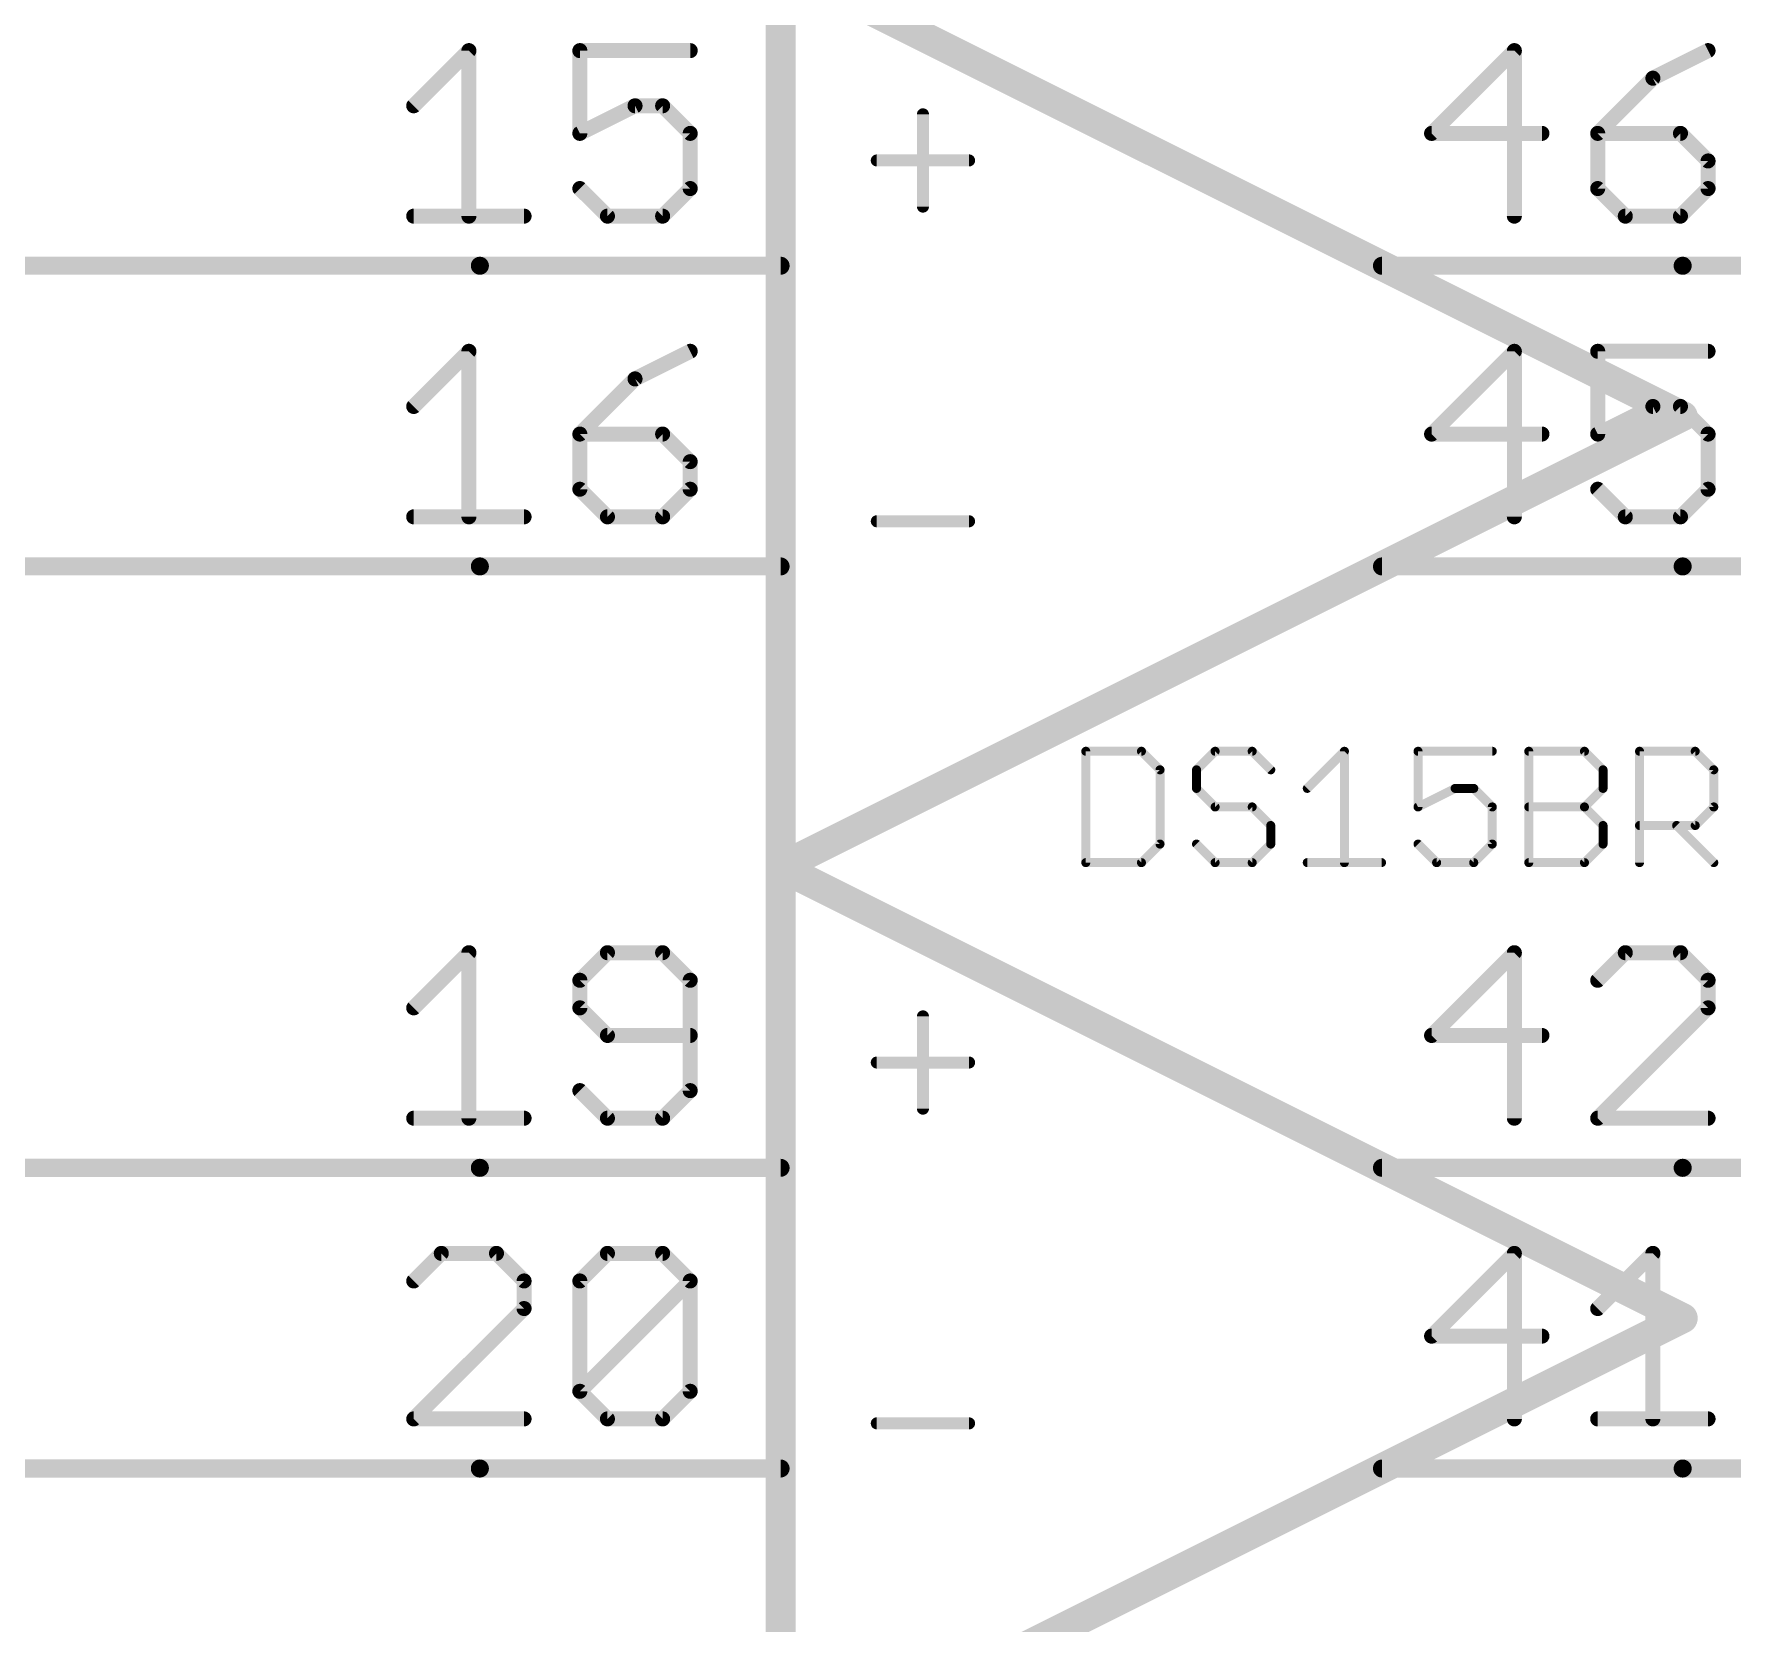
# Model space of a CAD drawing. Extents: x -72 to 265, y -97 to 216.
# Drawn here: x 8.93 to 23.28, y 72.35 to 85.78 of the extents above; entities that cross this region are included whole.
import ezdxf

# ---------------------------------------------------------------- set-up
doc = ezdxf.new("R2010")
doc.units = 0
for name, color, linetype in [('91', 94, 'CONTINUOUS'), ('94', 14, 'CONTINUOUS'), ('95', 251, 'CONTINUOUS'), ('96', 251, 'CONTINUOUS')]:
    doc.layers.add(name, color=color, linetype=linetype)

msp = doc.modelspace()

# ---------------------------------------------------------------- linework, layer by layer
at = {"layer": '91', "const_width": 0.1524}
for points in [[(5.08, 83.82), (12.7, 83.82)], [(22.86, 83.82), (35.56, 83.82)], [(12.7, 81.28), (5.08, 81.28)], [(35.56, 81.28), (22.86, 81.28)], [(5.08, 76.2), (12.7, 76.2)], [(22.86, 76.2), (35.56, 76.2)], [(12.7, 73.66), (5.08, 73.66)], [(35.56, 73.66), (22.86, 73.66)]]:
    msp.add_lwpolyline(points, dxfattribs=at)
at = {"layer": '91', "const_width": 0.0762}
for points in [[(12.7, 83.7819, 1), (12.7, 83.8581)], [(22.86, 83.8581, 1), (22.86, 83.7819)], [(12.7, 81.2419, 1), (12.7, 81.3181)], [(22.86, 81.3181, 1), (22.86, 81.2419)], [(12.7, 76.1619, 1), (12.7, 76.2381)], [(22.86, 76.2381, 1), (22.86, 76.1619)], [(12.7, 73.6219, 1), (12.7, 73.6981)], [(22.86, 73.6981, 1), (22.86, 73.6219)]]:
    msp.add_lwpolyline(points, format="xyb", dxfattribs=at)
at = {"layer": '94'}
for points, const_width in [([(15.24, 86.36), (15.24, 78.74)], 0.254), ([(22.86, 82.55), (15.24, 86.36)], 0.254), ([(12.7, 83.82), (15.24, 83.82)], 0.1524), ([(22.86, 83.82), (20.32, 83.82)], 0.1524), ([(15.24, 78.74), (22.86, 82.55)], 0.254), ([(12.7, 81.28), (15.24, 81.28)], 0.1524), ([(22.86, 81.28), (20.32, 81.28)], 0.1524), ([(15.24, 78.74), (15.24, 71.12)], 0.254), ([(22.86, 74.93), (15.24, 78.74)], 0.254), ([(12.7, 76.2), (15.24, 76.2)], 0.1524), ([(22.86, 76.2), (20.32, 76.2)], 0.1524), ([(15.24, 71.12), (22.86, 74.93)], 0.254), ([(12.7, 73.66), (15.24, 73.66)], 0.1524), ([(22.86, 73.66), (20.32, 73.66)], 0.1524)]:
    msp.add_lwpolyline(points, dxfattribs=dict(at, const_width=const_width))
for points, const_width in [([(12.7, 83.8581, 1), (12.7, 83.7819)], 0.0762), ([(15.24, 83.7819, 1), (15.24, 83.8581)], 0.0762), ([(20.32, 83.8581, 1), (20.32, 83.7819)], 0.0762), ([(22.86, 83.7819, 1), (22.86, 83.8581)], 0.0762), ([(22.8884, 82.4932, 1), (22.8316, 82.6068)], 0.127), ([(22.8316, 82.4932, 1), (22.8884, 82.6068)], 0.127), ([(12.7, 81.3181, 1), (12.7, 81.2419)], 0.0762), ([(15.24, 81.2419, 1), (15.24, 81.3181)], 0.0762), ([(20.32, 81.3181, 1), (20.32, 81.2419)], 0.0762), ([(22.86, 81.2419, 1), (22.86, 81.3181)], 0.0762), ([(15.3035, 78.74, 1), (15.1765, 78.74)], 0.127), ([(15.2684, 78.7968, 1), (15.2116, 78.6832)], 0.127), ([(15.2116, 78.7968, 1), (15.2684, 78.6832)], 0.127), ([(15.1765, 78.74, 1), (15.3035, 78.74)], 0.127), ([(12.7, 76.2381, 1), (12.7, 76.1619)], 0.0762), ([(15.24, 76.1619, 1), (15.24, 76.2381)], 0.0762), ([(20.32, 76.2381, 1), (20.32, 76.1619)], 0.0762), ([(22.86, 76.1619, 1), (22.86, 76.2381)], 0.0762), ([(22.8884, 74.8732, 1), (22.8316, 74.9868)], 0.127), ([(22.8316, 74.8732, 1), (22.8884, 74.9868)], 0.127), ([(12.7, 73.6981, 1), (12.7, 73.6219)], 0.0762), ([(15.24, 73.6219, 1), (15.24, 73.6981)], 0.0762), ([(20.32, 73.6981, 1), (20.32, 73.6219)], 0.0762), ([(22.86, 73.6219, 1), (22.86, 73.6981)], 0.0762)]:
    msp.add_lwpolyline(points, format="xyb", dxfattribs=dict(at, const_width=const_width))
at = {"layer": '95', "const_width": 0.127}
for points in [[(12.1413, 85.1712), (12.6074, 85.6373)], [(12.6074, 85.6373), (12.6074, 84.2391)], [(14.4768, 85.6373), (13.5446, 85.6373)], [(13.5446, 85.6373), (13.5446, 84.9382)], [(21.4382, 85.6373), (20.7391, 84.9382)], [(21.4382, 84.2391), (21.4382, 85.6373)], [(23.0745, 85.6373), (22.6084, 85.4043)], [(22.6084, 85.4043), (22.1424, 84.9382)], [(13.5446, 84.9382), (14.0107, 85.1712)], [(14.0107, 85.1712), (14.2437, 85.1712)], [(14.2437, 85.1712), (14.4768, 84.9382)], [(14.4768, 84.9382), (14.4768, 84.4721)], [(20.7391, 84.9382), (21.6712, 84.9382)], [(22.1424, 84.9382), (22.1424, 84.4721)], [(22.8415, 84.9382), (22.1424, 84.9382)], [(23.0745, 84.7052), (22.8415, 84.9382)], [(23.0745, 84.4721), (23.0745, 84.7052)], [(13.7777, 84.2391), (13.5446, 84.4721)], [(14.4768, 84.4721), (14.2437, 84.2391)], [(22.1424, 84.4721), (22.3754, 84.2391)], [(22.8415, 84.2391), (23.0745, 84.4721)], [(12.1413, 84.2391), (13.0735, 84.2391)], [(14.2437, 84.2391), (13.7777, 84.2391)], [(22.3754, 84.2391), (22.8415, 84.2391)], [(12.1413, 82.6312), (12.6074, 83.0973)], [(12.6074, 83.0973), (12.6074, 81.6991)], [(14.4768, 83.0973), (14.0107, 82.8643)], [(21.4382, 83.0973), (20.7391, 82.3982)], [(21.4382, 81.6991), (21.4382, 83.0973)], [(23.0745, 83.0973), (22.1424, 83.0973)], [(22.1424, 83.0973), (22.1424, 82.3982)], [(14.0107, 82.8643), (13.5446, 82.3982)], [(22.1424, 82.3982), (22.6084, 82.6312)], [(22.6084, 82.6312), (22.8415, 82.6312)], [(22.8415, 82.6312), (23.0745, 82.3982)], [(13.5446, 82.3982), (13.5446, 81.9321)], [(14.2437, 82.3982), (13.5446, 82.3982)], [(14.4768, 82.1652), (14.2437, 82.3982)], [(20.7391, 82.3982), (21.6712, 82.3982)], [(23.0745, 82.3982), (23.0745, 81.9321)], [(14.4768, 81.9321), (14.4768, 82.1652)], [(13.5446, 81.9321), (13.7777, 81.6991)], [(14.2437, 81.6991), (14.4768, 81.9321)], [(22.3754, 81.6991), (22.1424, 81.9321)], [(23.0745, 81.9321), (22.8415, 81.6991)], [(12.1413, 81.6991), (13.0735, 81.6991)], [(13.7777, 81.6991), (14.2437, 81.6991)], [(22.8415, 81.6991), (22.3754, 81.6991)], [(12.1413, 77.5512), (12.6074, 78.0173)], [(12.6074, 78.0173), (12.6074, 76.6191)], [(13.7777, 78.0173), (13.5446, 77.7843)], [(14.2437, 78.0173), (13.7777, 78.0173)], [(14.4768, 77.7843), (14.2437, 78.0173)], [(21.4382, 78.0173), (20.7391, 77.3182)], [(21.4382, 76.6191), (21.4382, 78.0173)], [(22.3754, 78.0173), (22.1424, 77.7843)], [(22.8415, 78.0173), (22.3754, 78.0173)], [(23.0745, 77.7843), (22.8415, 78.0173)], [(13.5446, 77.7843), (13.5446, 77.5512)], [(14.4768, 76.8521), (14.4768, 77.7843)], [(23.0745, 77.5512), (23.0745, 77.7843)], [(13.5446, 77.5512), (13.7777, 77.3182)], [(22.1424, 76.6191), (23.0745, 77.5512)], [(13.7777, 77.3182), (14.4768, 77.3182)], [(20.7391, 77.3182), (21.6712, 77.3182)], [(13.5446, 76.8521), (13.7777, 76.6191)], [(14.2437, 76.6191), (14.4768, 76.8521)], [(12.1413, 76.6191), (13.0735, 76.6191)], [(13.7777, 76.6191), (14.2437, 76.6191)], [(23.0745, 76.6191), (22.1424, 76.6191)], [(12.3744, 75.4773), (12.1413, 75.2443)], [(12.8404, 75.4773), (12.3744, 75.4773)], [(13.0735, 75.2443), (12.8404, 75.4773)], [(13.5446, 75.2443), (13.7777, 75.4773)], [(13.7777, 75.4773), (14.2437, 75.4773)], [(14.2437, 75.4773), (14.4768, 75.2443)], [(21.4382, 75.4773), (20.7391, 74.7782)], [(21.4382, 74.0791), (21.4382, 75.4773)], [(22.1424, 75.0112), (22.6084, 75.4773)], [(22.6084, 75.4773), (22.6084, 74.0791)], [(13.0735, 75.0112), (13.0735, 75.2443)], [(13.5446, 74.3121), (13.5446, 75.2443)], [(13.5446, 74.3121), (14.4768, 75.2443)], [(14.4768, 75.2443), (14.4768, 74.3121)], [(12.1413, 74.0791), (13.0735, 75.0112)], [(20.7391, 74.7782), (21.6712, 74.7782)], [(13.7777, 74.0791), (13.5446, 74.3121)], [(14.4768, 74.3121), (14.2437, 74.0791)], [(13.0735, 74.0791), (12.1413, 74.0791)], [(14.2437, 74.0791), (13.7777, 74.0791)], [(22.1424, 74.0791), (23.0745, 74.0791)]]:
    msp.add_lwpolyline(points, dxfattribs=at)
at = {"layer": '95', "const_width": 0.0635}
for points in [[(12.6392, 85.6373, 1), (12.5757, 85.6373)], [(12.6299, 85.6148, 1), (12.585, 85.6597)], [(13.5446, 85.669, 1), (13.5446, 85.6055)], [(13.5764, 85.6373, 1), (13.5129, 85.6373)], [(14.4768, 85.6055, 1), (14.4768, 85.669)], [(21.4699, 85.6373, 1), (21.4064, 85.6373)], [(21.4606, 85.6148, 1), (21.4157, 85.6597)], [(23.0887, 85.6089, 1), (23.0603, 85.6657)], [(22.5942, 85.4327, 1), (22.6226, 85.3759)], [(22.6309, 85.3818, 1), (22.586, 85.4267)], [(12.1189, 85.1937, 1), (12.1638, 85.1488)], [(14.0107, 85.203, 1), (14.0107, 85.1395)], [(14.0249, 85.1428, 1), (13.9965, 85.1996)], [(14.2662, 85.1937, 1), (14.2213, 85.1488)], [(14.2437, 85.1395, 1), (14.2437, 85.203)], [(13.5304, 84.9666, 1), (13.5588, 84.9098)], [(13.5129, 84.9382, 1), (13.5764, 84.9382)], [(14.5085, 84.9382, 1), (14.445, 84.9382)], [(14.4543, 84.9157, 1), (14.4992, 84.9606)], [(20.7391, 84.9699, 1), (20.7391, 84.9064)], [(20.7166, 84.9606, 1), (20.7616, 84.9157)], [(21.6712, 84.9064, 1), (21.6712, 84.9699)], [(22.1741, 84.9382, 1), (22.1106, 84.9382)], [(22.1424, 84.9699, 1), (22.1424, 84.9064)], [(22.1199, 84.9606, 1), (22.1648, 84.9157)], [(22.8639, 84.9606, 1), (22.819, 84.9157)], [(22.8415, 84.9064, 1), (22.8415, 84.9699)], [(23.1063, 84.7052, 1), (23.0428, 84.7052)], [(23.0521, 84.6827, 1), (23.097, 84.7276)], [(13.5671, 84.4946, 1), (13.5222, 84.4497)], [(14.445, 84.4721, 1), (14.5085, 84.4721)], [(14.4992, 84.4497, 1), (14.4543, 84.4946)], [(22.1648, 84.4946, 1), (22.1199, 84.4497)], [(22.1106, 84.4721, 1), (22.1741, 84.4721)], [(23.0428, 84.4721, 1), (23.1063, 84.4721)], [(23.097, 84.4497, 1), (23.0521, 84.4946)], [(12.1413, 84.2709, 1), (12.1413, 84.2074)], [(12.5757, 84.2391, 1), (12.6392, 84.2391)], [(13.0735, 84.2074, 1), (13.0735, 84.2709)], [(13.7777, 84.2709, 1), (13.7777, 84.2074)], [(13.7552, 84.2166, 1), (13.8001, 84.2616)], [(14.2213, 84.2616, 1), (14.2662, 84.2166)], [(14.2437, 84.2074, 1), (14.2437, 84.2709)], [(21.4064, 84.2391, 1), (21.4699, 84.2391)], [(22.3754, 84.2709, 1), (22.3754, 84.2074)], [(22.353, 84.2166, 1), (22.3979, 84.2616)], [(22.819, 84.2616, 1), (22.8639, 84.2166)], [(22.8415, 84.2074, 1), (22.8415, 84.2709)], [(12.6392, 83.0973, 1), (12.5757, 83.0973)], [(12.6299, 83.0748, 1), (12.585, 83.1197)], [(14.4909, 83.0689, 1), (14.4626, 83.1257)], [(21.4699, 83.0973, 1), (21.4064, 83.0973)], [(21.4606, 83.0748, 1), (21.4157, 83.1197)], [(22.1424, 83.129, 1), (22.1424, 83.0655)], [(22.1741, 83.0973, 1), (22.1106, 83.0973)], [(23.0745, 83.0655, 1), (23.0745, 83.129)], [(13.9965, 82.8927, 1), (14.0249, 82.8359)], [(14.0331, 82.8418, 1), (13.9882, 82.8867)], [(12.1189, 82.6537, 1), (12.1638, 82.6088)], [(22.6084, 82.663, 1), (22.6084, 82.5995)], [(22.6226, 82.6028, 1), (22.5942, 82.6596)], [(22.8639, 82.6537, 1), (22.819, 82.6088)], [(22.8415, 82.5995, 1), (22.8415, 82.663)], [(13.5446, 82.4299, 1), (13.5446, 82.3664)], [(13.5764, 82.3982, 1), (13.5129, 82.3982)], [(13.5222, 82.4206, 1), (13.5671, 82.3757)], [(14.2662, 82.4206, 1), (14.2213, 82.3757)], [(14.2437, 82.3664, 1), (14.2437, 82.4299)], [(20.7391, 82.4299, 1), (20.7391, 82.3664)], [(20.7166, 82.4206, 1), (20.7616, 82.3757)], [(21.6712, 82.3664, 1), (21.6712, 82.4299)], [(22.1282, 82.4266, 1), (22.1566, 82.3698)], [(22.1106, 82.3982, 1), (22.1741, 82.3982)], [(23.1063, 82.3982, 1), (23.0428, 82.3982)], [(23.0521, 82.3757, 1), (23.097, 82.4206)], [(14.5085, 82.1652, 1), (14.445, 82.1652)], [(14.4543, 82.1427, 1), (14.4992, 82.1876)], [(13.5671, 81.9546, 1), (13.5222, 81.9097)], [(13.5129, 81.9321, 1), (13.5764, 81.9321)], [(14.445, 81.9321, 1), (14.5085, 81.9321)], [(14.4992, 81.9097, 1), (14.4543, 81.9546)], [(22.1648, 81.9546, 1), (22.1199, 81.9097)], [(23.0428, 81.9321, 1), (23.1063, 81.9321)], [(23.097, 81.9097, 1), (23.0521, 81.9546)], [(12.1413, 81.7309, 1), (12.1413, 81.6673)], [(13.0735, 81.6673, 1), (13.0735, 81.7309)], [(13.7777, 81.7309, 1), (13.7777, 81.6673)], [(14.2437, 81.6673, 1), (14.2437, 81.7309)], [(22.3754, 81.7309, 1), (22.3754, 81.6673)], [(22.8415, 81.6673, 1), (22.8415, 81.7309)], [(12.5757, 81.6991, 1), (12.6392, 81.6991)], [(13.7552, 81.6766, 1), (13.8001, 81.7216)], [(14.2213, 81.7216, 1), (14.2662, 81.6766)], [(21.4064, 81.6991, 1), (21.4699, 81.6991)], [(22.353, 81.6766, 1), (22.3979, 81.7216)], [(22.819, 81.7216, 1), (22.8639, 81.6766)], [(12.6392, 78.0173, 1), (12.5757, 78.0173)], [(12.6299, 77.9948, 1), (12.585, 78.0397)], [(13.7777, 78.049, 1), (13.7777, 77.9855)], [(13.8001, 77.9948, 1), (13.7552, 78.0397)], [(14.2662, 78.0397, 1), (14.2213, 77.9948)], [(14.2437, 77.9855, 1), (14.2437, 78.049)], [(21.4699, 78.0173, 1), (21.4064, 78.0173)], [(21.4606, 77.9948, 1), (21.4157, 78.0397)], [(22.3754, 78.049, 1), (22.3754, 77.9855)], [(22.3979, 77.9948, 1), (22.353, 78.0397)], [(22.8639, 78.0397, 1), (22.819, 77.9948)], [(22.8415, 77.9855, 1), (22.8415, 78.049)], [(13.5764, 77.7843, 1), (13.5129, 77.7843)], [(13.5222, 77.8067, 1), (13.5671, 77.7618)], [(14.5085, 77.7843, 1), (14.445, 77.7843)], [(14.4543, 77.7618, 1), (14.4992, 77.8067)], [(22.1199, 77.8067, 1), (22.1648, 77.7618)], [(23.1063, 77.7843, 1), (23.0428, 77.7843)], [(23.0521, 77.7618, 1), (23.097, 77.8067)], [(12.1189, 77.5737, 1), (12.1638, 77.5288)], [(13.5671, 77.5737, 1), (13.5222, 77.5288)], [(23.097, 77.5288, 1), (23.0521, 77.5737)], [(13.5129, 77.5512, 1), (13.5764, 77.5512)], [(23.0428, 77.5512, 1), (23.1063, 77.5512)], [(13.7777, 77.3499, 1), (13.7777, 77.2864)], [(13.7552, 77.2957, 1), (13.8001, 77.3406)], [(14.4768, 77.2864, 1), (14.4768, 77.3499)], [(20.7391, 77.3499, 1), (20.7391, 77.2864)], [(20.7166, 77.3406, 1), (20.7616, 77.2957)], [(21.6712, 77.2864, 1), (21.6712, 77.3499)], [(13.5671, 76.8746, 1), (13.5222, 76.8297)], [(14.445, 76.8521, 1), (14.5085, 76.8521)], [(14.4992, 76.8297, 1), (14.4543, 76.8746)], [(12.1413, 76.6509, 1), (12.1413, 76.5874)], [(12.5757, 76.6191, 1), (12.6392, 76.6191)], [(13.0735, 76.5874, 1), (13.0735, 76.6509)], [(13.7777, 76.6509, 1), (13.7777, 76.5874)], [(13.7552, 76.5966, 1), (13.8001, 76.6416)], [(14.2213, 76.6416, 1), (14.2662, 76.5966)], [(14.2437, 76.5874, 1), (14.2437, 76.6509)], [(21.4064, 76.6191, 1), (21.4699, 76.6191)], [(22.1199, 76.6416, 1), (22.1648, 76.5966)], [(22.1424, 76.6509, 1), (22.1424, 76.5874)], [(23.0745, 76.5874, 1), (23.0745, 76.6509)], [(12.3744, 75.509, 1), (12.3744, 75.4455)], [(12.3968, 75.4548, 1), (12.3519, 75.4997)], [(12.8629, 75.4997, 1), (12.818, 75.4548)], [(12.8404, 75.4455, 1), (12.8404, 75.509)], [(13.7777, 75.509, 1), (13.7777, 75.4455)], [(13.8001, 75.4548, 1), (13.7552, 75.4997)], [(14.2662, 75.4997, 1), (14.2213, 75.4548)], [(14.2437, 75.4455, 1), (14.2437, 75.509)], [(21.4699, 75.4773, 1), (21.4064, 75.4773)], [(21.4606, 75.4548, 1), (21.4157, 75.4997)], [(22.6402, 75.4773, 1), (22.5767, 75.4773)], [(22.6309, 75.4548, 1), (22.586, 75.4997)], [(13.1052, 75.2443, 1), (13.0417, 75.2443)], [(13.5764, 75.2443, 1), (13.5129, 75.2443)], [(14.5085, 75.2443, 1), (14.445, 75.2443)], [(14.4992, 75.2218, 1), (14.4543, 75.2667)], [(12.1189, 75.2667, 1), (12.1638, 75.2218)], [(13.051, 75.2218, 1), (13.0959, 75.2667)], [(13.5222, 75.2667, 1), (13.5671, 75.2218)], [(14.4543, 75.2218, 1), (14.4992, 75.2667)], [(13.0417, 75.0112, 1), (13.1052, 75.0112)], [(13.0959, 74.9888, 1), (13.051, 75.0337)], [(22.1199, 75.0337, 1), (22.1648, 74.9888)], [(20.7391, 74.8099, 1), (20.7391, 74.7464)], [(20.7166, 74.8006, 1), (20.7616, 74.7557)], [(21.6712, 74.7464, 1), (21.6712, 74.8099)], [(13.5671, 74.3346, 1), (13.5222, 74.2897)], [(13.5222, 74.3346, 1), (13.5671, 74.2897)], [(13.5129, 74.3121, 1), (13.5764, 74.3121)], [(14.445, 74.3121, 1), (14.5085, 74.3121)], [(14.4992, 74.2897, 1), (14.4543, 74.3346)], [(12.1413, 74.1108, 1), (12.1413, 74.0473)], [(12.1189, 74.1016, 1), (12.1638, 74.0566)], [(13.0735, 74.0473, 1), (13.0735, 74.1108)], [(13.7777, 74.1108, 1), (13.7777, 74.0473)], [(13.7552, 74.0566, 1), (13.8001, 74.1016)], [(14.2213, 74.1016, 1), (14.2662, 74.0566)], [(14.2437, 74.0473, 1), (14.2437, 74.1108)], [(21.4064, 74.0791, 1), (21.4699, 74.0791)], [(22.1424, 74.1108, 1), (22.1424, 74.0473)], [(22.5767, 74.0791, 1), (22.6402, 74.0791)], [(23.0745, 74.0473, 1), (23.0745, 74.1108)]]:
    msp.add_lwpolyline(points, format="xyb", dxfattribs=at)
at = {"layer": '96'}
for points, const_width in [([(16.4426, 85.0993), (16.4426, 84.3197)], 0.1016), ([(16.0528, 84.7095), (16.8324, 84.7095)], 0.1016), ([(16.0528, 81.6615), (16.8324, 81.6615)], 0.1016), ([(17.8181, 79.7187), (17.8181, 78.7781)], 0.0762), ([(18.2884, 79.7187), (17.8181, 79.7187)], 0.0762), ([(18.4452, 79.5619), (18.2884, 79.7187)], 0.0762), ([(18.9104, 79.7187), (18.7536, 79.5619)], 0.0762), ([(19.2239, 79.7187), (18.9104, 79.7187)], 0.0762), ([(19.3807, 79.5619), (19.2239, 79.7187)], 0.0762), ([(19.6891, 79.4052), (20.0027, 79.7187)], 0.0762), ([(20.0027, 79.7187), (20.0027, 78.7781)], 0.0762), ([(21.2517, 79.7187), (20.6247, 79.7187)], 0.0762), ([(20.6247, 79.7187), (20.6247, 79.2484)], 0.0762), ([(21.5602, 78.7781), (21.5602, 79.7187)], 0.0762), ([(21.5602, 79.7187), (22.0305, 79.7187)], 0.0762), ([(22.0305, 79.7187), (22.1872, 79.5619)], 0.0762), ([(22.4957, 78.7781), (22.4957, 79.7187)], 0.0762), ([(22.4957, 79.7187), (22.966, 79.7187)], 0.0762), ([(22.966, 79.7187), (23.1228, 79.5619)], 0.0762), ([(18.4452, 78.9349), (18.4452, 79.5619)], 0.0762), ([(18.7536, 79.5619), (18.7536, 79.4052)], 0.0762), ([(22.1872, 79.5619), (22.1872, 79.4052)], 0.0762), ([(23.1228, 79.5619), (23.1228, 79.2484)], 0.0762), ([(18.7536, 79.4052), (18.9104, 79.2484)], 0.0762), ([(20.6247, 79.2484), (20.9382, 79.4052)], 0.0762), ([(20.9382, 79.4052), (21.095, 79.4052)], 0.0762), ([(21.095, 79.4052), (21.2517, 79.2484)], 0.0762), ([(22.1872, 79.4052), (22.0305, 79.2484)], 0.0762), ([(18.9104, 79.2484), (19.2239, 79.2484)], 0.0762), ([(19.2239, 79.2484), (19.3807, 79.0916)], 0.0762), ([(21.2517, 79.2484), (21.2517, 78.9349)], 0.0762), ([(21.5602, 79.2484), (22.0305, 79.2484)], 0.0762), ([(22.0305, 79.2484), (22.1872, 79.0916)], 0.0762), ([(23.1228, 79.2484), (22.966, 79.0916)], 0.0762), ([(19.3807, 79.0916), (19.3807, 78.9349)], 0.0762), ([(22.1872, 79.0916), (22.1872, 78.9349)], 0.0762), ([(22.966, 79.0916), (22.4957, 79.0916)], 0.0762), ([(22.8092, 79.0916), (23.1228, 78.7781)], 0.0762), ([(18.2884, 78.7781), (18.4452, 78.9349)], 0.0762), ([(18.9104, 78.7781), (18.7536, 78.9349)], 0.0762), ([(19.3807, 78.9349), (19.2239, 78.7781)], 0.0762), ([(20.7814, 78.7781), (20.6247, 78.9349)], 0.0762), ([(21.2517, 78.9349), (21.095, 78.7781)], 0.0762), ([(22.1872, 78.9349), (22.0305, 78.7781)], 0.0762), ([(17.8181, 78.7781), (18.2884, 78.7781)], 0.0762), ([(19.2239, 78.7781), (18.9104, 78.7781)], 0.0762), ([(19.6891, 78.7781), (20.3162, 78.7781)], 0.0762), ([(21.095, 78.7781), (20.7814, 78.7781)], 0.0762), ([(22.0305, 78.7781), (21.5602, 78.7781)], 0.0762), ([(16.4426, 77.4793), (16.4426, 76.6997)], 0.1016), ([(16.0528, 77.0895), (16.8324, 77.0895)], 0.1016), ([(16.0528, 74.0415), (16.8324, 74.0415)], 0.1016)]:
    msp.add_lwpolyline(points, dxfattribs=dict(at, const_width=const_width))
for points, const_width in [([(16.468, 85.0993, 1), (16.4172, 85.0993)], 0.0508), ([(16.0528, 84.7349, 1), (16.0528, 84.6841)], 0.0508), ([(16.8324, 84.6841, 1), (16.8324, 84.7349)], 0.0508), ([(16.4172, 84.3197, 1), (16.468, 84.3197)], 0.0508), ([(16.0528, 81.6869, 1), (16.0528, 81.6361)], 0.0508), ([(16.8324, 81.6361, 1), (16.8324, 81.6869)], 0.0508), ([(17.8372, 79.7187, 1), (17.7991, 79.7187)], 0.0381), ([(17.8181, 79.7378, 1), (17.8181, 79.6997)], 0.0381), ([(18.3019, 79.7322, 1), (18.2749, 79.7052)], 0.0381), ([(18.2884, 79.6997, 1), (18.2884, 79.7378)], 0.0381), ([(18.9104, 79.7378, 1), (18.9104, 79.6997)], 0.0381), ([(18.9239, 79.7052, 1), (18.8969, 79.7322)], 0.0381), ([(19.2374, 79.7322, 1), (19.2104, 79.7052)], 0.0381), ([(19.2239, 79.6997, 1), (19.2239, 79.7378)], 0.0381), ([(20.0217, 79.7187, 1), (19.9836, 79.7187)], 0.0381), ([(20.0161, 79.7052, 1), (19.9892, 79.7322)], 0.0381), ([(20.6437, 79.7187, 1), (20.6056, 79.7187)], 0.0381), ([(20.6247, 79.7378, 1), (20.6247, 79.6997)], 0.0381), ([(21.2517, 79.6997, 1), (21.2517, 79.7378)], 0.0381), ([(21.5792, 79.7187, 1), (21.5411, 79.7187)], 0.0381), ([(21.5602, 79.7378, 1), (21.5602, 79.6997)], 0.0381), ([(22.0439, 79.7322, 1), (22.017, 79.7052)], 0.0381), ([(22.0305, 79.6997, 1), (22.0305, 79.7378)], 0.0381), ([(22.5147, 79.7187, 1), (22.4766, 79.7187)], 0.0381), ([(22.4957, 79.7378, 1), (22.4957, 79.6997)], 0.0381), ([(22.9795, 79.7322, 1), (22.9525, 79.7052)], 0.0381), ([(22.966, 79.6997, 1), (22.966, 79.7378)], 0.0381), ([(18.4642, 79.5619, 1), (18.4261, 79.5619)], 0.0381), ([(18.4317, 79.5485, 1), (18.4586, 79.5754)], 0.0381), ([(18.7401, 79.5754, 1), (18.7671, 79.5485)], 0.0381), ([(18.7727, 79.5619, 1), (18.7346, 79.5619)], 0.0381), ([(19.3672, 79.5485, 1), (19.3942, 79.5754)], 0.0381), ([(22.2063, 79.5619, 1), (22.1682, 79.5619)], 0.0381), ([(22.1738, 79.5485, 1), (22.2007, 79.5754)], 0.0381), ([(23.1418, 79.5619, 1), (23.1037, 79.5619)], 0.0381), ([(23.1093, 79.5485, 1), (23.1362, 79.5754)], 0.0381), ([(18.7671, 79.4186, 1), (18.7401, 79.3917)], 0.0381), ([(18.7346, 79.4052, 1), (18.7727, 79.4052)], 0.0381), ([(19.6757, 79.4186, 1), (19.7026, 79.3917)], 0.0381), ([(20.9382, 79.4242, 1), (20.9382, 79.3861)], 0.0381), ([(20.9467, 79.3881, 1), (20.9297, 79.4222)], 0.0381), ([(21.1084, 79.4186, 1), (21.0815, 79.3917)], 0.0381), ([(21.095, 79.3861, 1), (21.095, 79.4242)], 0.0381), ([(22.1682, 79.4052, 1), (22.2063, 79.4052)], 0.0381), ([(22.2007, 79.3917, 1), (22.1738, 79.4186)], 0.0381), ([(18.9104, 79.2674, 1), (18.9104, 79.2294)], 0.0381), ([(18.8969, 79.2349, 1), (18.9239, 79.2619)], 0.0381), ([(19.2374, 79.2619, 1), (19.2104, 79.2349)], 0.0381), ([(19.2239, 79.2294, 1), (19.2239, 79.2674)], 0.0381), ([(20.6056, 79.2484, 1), (20.6437, 79.2484)], 0.0381), ([(20.6161, 79.2654, 1), (20.6332, 79.2314)], 0.0381), ([(21.2708, 79.2484, 1), (21.2327, 79.2484)], 0.0381), ([(21.2383, 79.2349, 1), (21.2652, 79.2619)], 0.0381), ([(21.5602, 79.2674, 1), (21.5602, 79.2294)], 0.0381), ([(22.0439, 79.2619, 1), (22.017, 79.2349)], 0.0381), ([(22.017, 79.2619, 1), (22.0439, 79.2349)], 0.0381), ([(22.0305, 79.2294, 1), (22.0305, 79.2674)], 0.0381), ([(23.1037, 79.2484, 1), (23.1418, 79.2484)], 0.0381), ([(23.1362, 79.2349, 1), (23.1093, 79.2619)], 0.0381), ([(19.3997, 79.0916, 1), (19.3616, 79.0916)], 0.0381), ([(19.3672, 79.0782, 1), (19.3942, 79.1051)], 0.0381), ([(22.2063, 79.0916, 1), (22.1682, 79.0916)], 0.0381), ([(22.1738, 79.0782, 1), (22.2007, 79.1051)], 0.0381), ([(22.4957, 79.1107, 1), (22.4957, 79.0726)], 0.0381), ([(22.8227, 79.1051, 1), (22.7958, 79.0782)], 0.0381), ([(22.9525, 79.1051, 1), (22.9795, 79.0782)], 0.0381), ([(22.966, 79.0726, 1), (22.966, 79.1107)], 0.0381), ([(18.4261, 78.9349, 1), (18.4642, 78.9349)], 0.0381), ([(18.4586, 78.9214, 1), (18.4317, 78.9483)], 0.0381), ([(18.7671, 78.9483, 1), (18.7401, 78.9214)], 0.0381), ([(19.3616, 78.9349, 1), (19.3997, 78.9349)], 0.0381), ([(19.3942, 78.9214, 1), (19.3672, 78.9483)], 0.0381), ([(20.6381, 78.9483, 1), (20.6112, 78.9214)], 0.0381), ([(21.2327, 78.9349, 1), (21.2708, 78.9349)], 0.0381), ([(21.2652, 78.9214, 1), (21.2383, 78.9483)], 0.0381), ([(22.1682, 78.9349, 1), (22.2063, 78.9349)], 0.0381), ([(22.2007, 78.9214, 1), (22.1738, 78.9483)], 0.0381), ([(17.8181, 78.7972, 1), (17.8181, 78.7591)], 0.0381), ([(17.7991, 78.7781, 1), (17.8372, 78.7781)], 0.0381), ([(18.2749, 78.7916, 1), (18.3019, 78.7646)], 0.0381), ([(18.2884, 78.7591, 1), (18.2884, 78.7972)], 0.0381), ([(18.9104, 78.7972, 1), (18.9104, 78.7591)], 0.0381), ([(18.8969, 78.7646, 1), (18.9239, 78.7916)], 0.0381), ([(19.2104, 78.7916, 1), (19.2374, 78.7646)], 0.0381), ([(19.2239, 78.7591, 1), (19.2239, 78.7972)], 0.0381), ([(19.6891, 78.7972, 1), (19.6891, 78.7591)], 0.0381), ([(19.9836, 78.7781, 1), (20.0217, 78.7781)], 0.0381), ([(20.3162, 78.7591, 1), (20.3162, 78.7972)], 0.0381), ([(20.7814, 78.7972, 1), (20.7814, 78.7591)], 0.0381), ([(20.768, 78.7646, 1), (20.7949, 78.7916)], 0.0381), ([(21.0815, 78.7916, 1), (21.1084, 78.7646)], 0.0381), ([(21.095, 78.7591, 1), (21.095, 78.7972)], 0.0381), ([(21.5602, 78.7972, 1), (21.5602, 78.7591)], 0.0381), ([(21.5411, 78.7781, 1), (21.5792, 78.7781)], 0.0381), ([(22.017, 78.7916, 1), (22.0439, 78.7646)], 0.0381), ([(22.0305, 78.7591, 1), (22.0305, 78.7972)], 0.0381), ([(22.4766, 78.7781, 1), (22.5147, 78.7781)], 0.0381), ([(23.1093, 78.7646, 1), (23.1362, 78.7916)], 0.0381), ([(16.468, 77.4793, 1), (16.4172, 77.4793)], 0.0508), ([(16.0528, 77.1149, 1), (16.0528, 77.0641)], 0.0508), ([(16.8324, 77.0641, 1), (16.8324, 77.1149)], 0.0508), ([(16.4172, 76.6997, 1), (16.468, 76.6997)], 0.0508), ([(16.0528, 74.0669, 1), (16.0528, 74.0161)], 0.0508), ([(16.8324, 74.0161, 1), (16.8324, 74.0669)], 0.0508)]:
    msp.add_lwpolyline(points, format="xyb", dxfattribs=dict(at, const_width=const_width))

doc.saveas('drawing.dxf')
